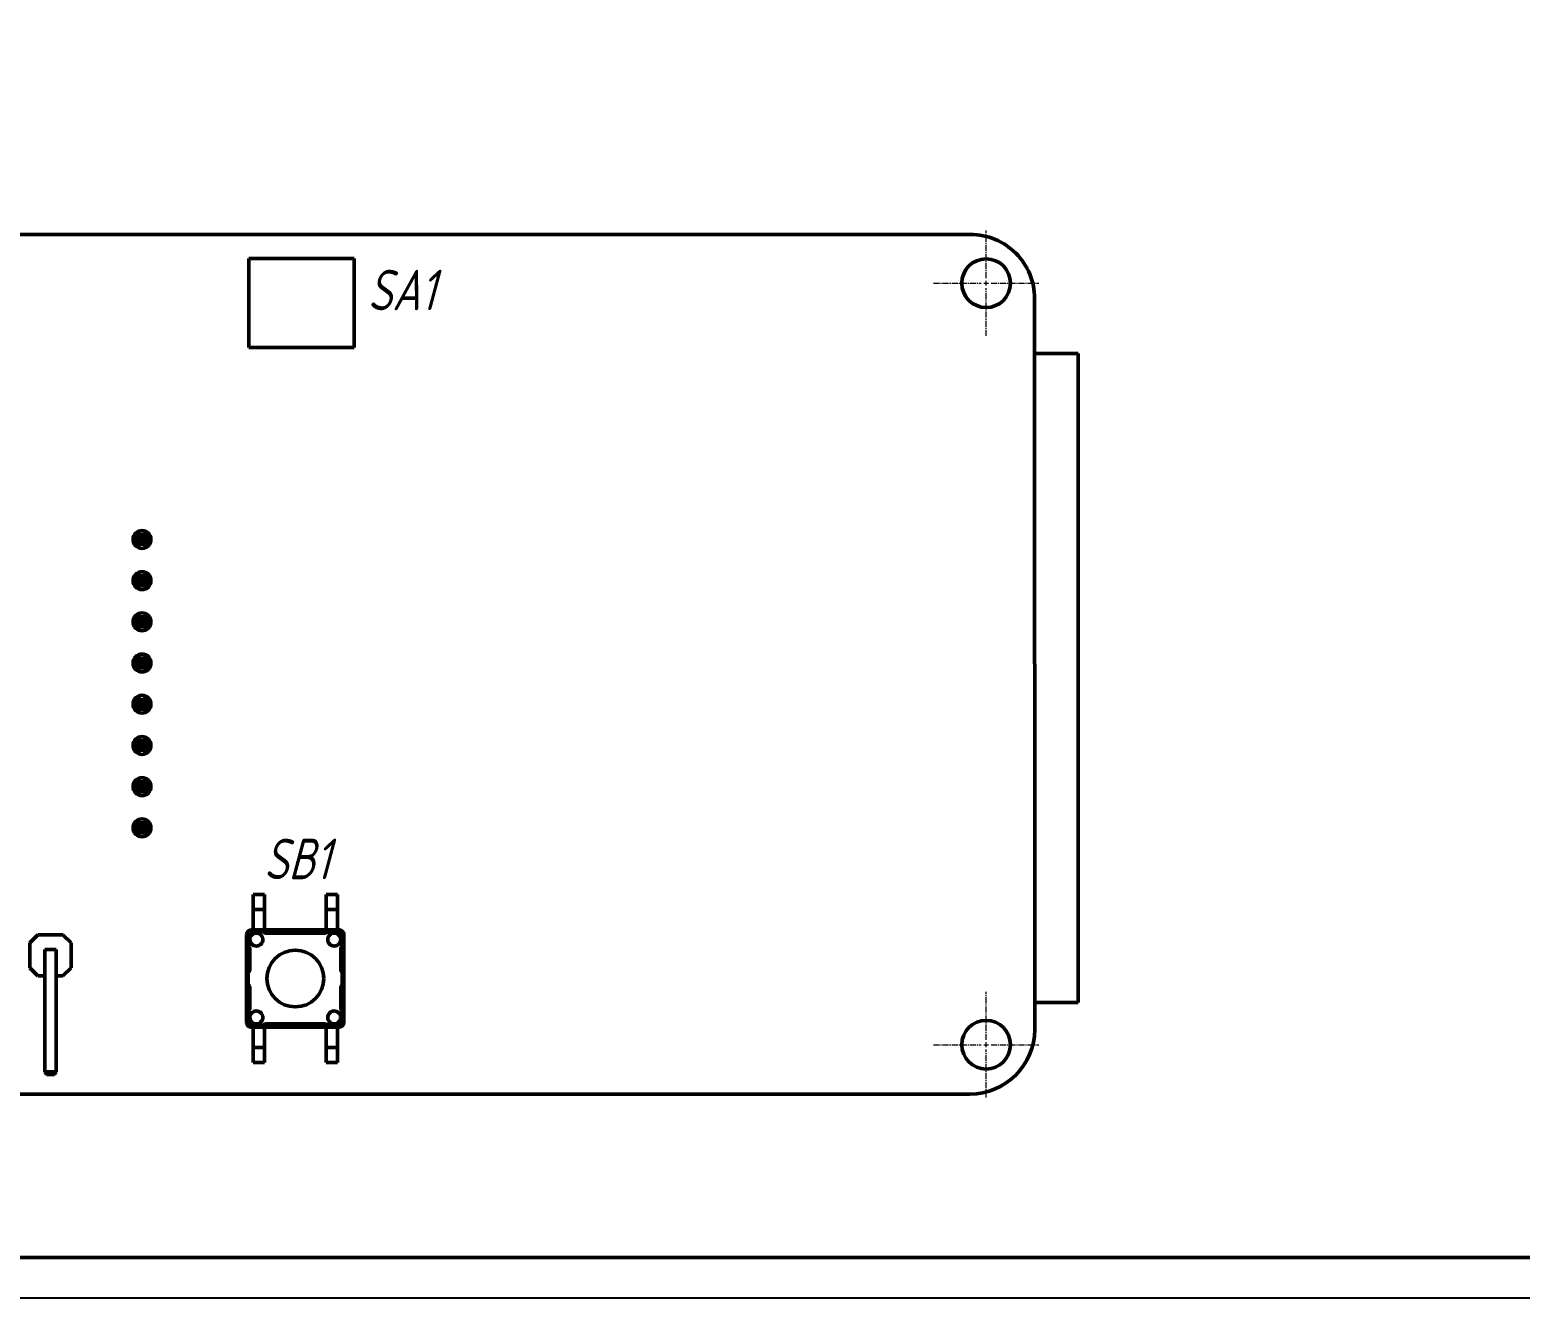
# Model space of a CAD drawing. Header units: millimetres. Extents: x -194 to 1085, y -28 to 392.
# Drawn here: x 695 to 878.8, y -28 to 128.4 of the extents above; entities that cross this region are included whole.
import ezdxf

# ---------------------------------------------------------------- set-up
doc = ezdxf.new("R2010")
doc.units = ezdxf.units.MM
doc.linetypes.add('CENTER2', pattern=[1.125, 0.75, -0.125, 0.125, -0.125])
doc.layers.add('FORM', color=5, linetype='Continuous')
for name, color, linetype, lineweight in [('Format', 7, 'Continuous', 50), ('Tonk', 7, 'Continuous', 15), ('Видимый контур (ГОСТ)', 7, 'Continuous', 50)]:
    doc.layers.add(name, color=color, linetype=linetype, lineweight=lineweight)
doc.styles.get("Standard").update_dxf_attribs({"font": '', "width": 0.8, "oblique": 15})
doc.styles.get('Standard').set_extended_font_data('GOST type B')

# ---------------------------------------------------------------- blocks, each defined once
blk = doc.blocks.new('*U64')
at = {"layer": 'Tonk', "color": 0, "linetype": 'CENTER2', "transparency": 16777216}
for p, q in [((0, 0.6), (0, 6.5)), ((-6.5, 0), (-0.6, 0)), ((0.6, 0), (6.5, 0)), ((0, -6.5), (0, -0.6))]:
    blk.add_line(p, q, dxfattribs=at)
at = {"layer": 'Tonk', "color": 0, "linetype": 'Continuous', "transparency": 16777216}
for p, q in [((-0.3, 0), (0.3, 0)), ((0, -0.3), (0, 0.3))]:
    blk.add_line(p, q, dxfattribs=at)
blk = doc.blocks.new('*U65')
at = {"layer": 'Tonk', "color": 0, "linetype": 'CENTER2', "transparency": 16777216}
for p, q in [((0, 0.6), (0, 6.5)), ((-6.5, 0), (-0.6, 0)), ((0.6, 0), (6.5, 0)), ((0, -6.5), (0, -0.6))]:
    blk.add_line(p, q, dxfattribs=at)
at = {"layer": 'Tonk', "color": 0, "linetype": 'Continuous', "transparency": 16777216}
for p, q in [((-0.3, 0), (0.3, 0)), ((0, -0.3), (0, 0.3))]:
    blk.add_line(p, q, dxfattribs=at)

msp = doc.modelspace()

# ---------------------------------------------------------------- linework, layer by layer
at = {"layer": 'FORM', "color": 0, "ltscale": 0.01}
msp.add_lwpolyline([(490.94835, 391.95589), (1084.94835, 391.95589), (1084.94835, -28.04411), (490.94835, -28.04411)], close=True, dxfattribs=at)
at = {"layer": 'Format', "color": 0, "ltscale": 0.01}
msp.add_lwpolyline([(510.94835, -23.04411), (1079.94835, -23.04411), (1079.94835, 386.95589), (510.94835, 386.95589)], close=True, dxfattribs=at)
at = {"layer": 'Видимый контур (ГОСТ)'}
for p, q in [((810.99385, 103.11298), (655.50936, 103.11448)), ((722.00782, 89.16299), (722.00782, 100.16298)), ((722.00782, 100.16298), (735.00783, 100.16298)), ((735.00783, 100.16298), (735.00783, 89.16299)), ((818.92784, 5.09298), (818.90385, 95.20299)), ((735.00783, 89.16299), (722.00782, 89.16299)), ((818.90566, 88.42088), (824.28544, 88.42088)), ((824.28544, 88.42088), (824.28543, 8.42088)), ((708.12765, 64.81278), (708.12765, 66.21278)), ((708.12765, 66.21278), (708.42765, 66.21278)), ((708.42765, 66.11278), (708.42765, 66.5376)), ((709.22765, 66.53775), (709.22765, 66.11278)), ((709.22765, 66.21278), (709.52765, 66.21278)), ((709.52765, 66.21278), (709.52765, 64.81278)), ((708.42765, 64.81278), (708.12765, 64.81278)), ((708.42765, 64.91278), (708.42765, 66.11278)), ((708.42765, 66.11278), (709.22765, 66.11278)), ((708.82765, 65.71278), (708.42765, 66.11278)), ((708.42765, 64.91278), (708.82765, 65.31278)), ((708.42765, 64.48836), (708.42765, 64.91278)), ((709.22765, 64.91278), (708.42765, 64.91278)), ((709.22765, 66.11278), (708.82765, 65.71278)), ((708.82765, 65.71278), (708.82765, 65.31278)), ((708.82765, 65.31278), (709.22765, 64.91278)), ((709.22765, 66.11278), (709.22765, 64.91278)), ((709.22765, 64.91278), (709.22765, 64.48821)), ((709.52765, 64.81278), (709.22765, 64.81278)), ((708.12765, 59.73278), (708.12765, 61.13278)), ((708.12765, 61.13278), (708.42765, 61.13278)), ((708.42765, 61.03278), (708.42765, 61.4576)), ((708.42765, 59.83278), (708.42765, 61.03278)), ((708.42765, 61.03278), (709.22765, 61.03278)), ((708.82765, 60.63278), (708.42765, 61.03278)), ((709.22765, 61.03278), (708.82765, 60.63278)), ((709.22765, 61.45775), (709.22765, 61.03278)), ((709.22765, 61.13278), (709.52765, 61.13278)), ((709.22765, 61.03278), (709.22765, 59.83278)), ((709.52765, 61.13278), (709.52765, 59.73278)), ((708.42765, 59.73278), (708.12765, 59.73278)), ((708.42765, 59.83278), (708.82765, 60.23278)), ((708.42765, 59.40836), (708.42765, 59.83278)), ((709.22765, 59.83278), (708.42765, 59.83278)), ((708.82765, 60.63278), (708.82765, 60.23278)), ((708.82765, 60.23278), (709.22765, 59.83278)), ((709.22765, 59.83278), (709.22765, 59.40821)), ((709.52765, 59.73278), (709.22765, 59.73278)), ((708.12765, 54.65278), (708.12765, 56.05278)), ((708.12765, 56.05278), (708.42765, 56.05278)), ((708.42765, 55.95278), (708.42765, 56.3776)), ((708.42765, 54.75278), (708.42765, 55.95278)), ((708.42765, 55.95278), (709.22765, 55.95278)), ((708.82765, 55.55278), (708.42765, 55.95278)), ((708.42765, 54.75278), (708.82765, 55.15278)), ((709.22765, 55.95278), (708.82765, 55.55278)), ((708.82765, 55.55278), (708.82765, 55.15278)), ((708.82765, 55.15278), (709.22765, 54.75278)), ((709.22765, 56.37775), (709.22765, 55.95278)), ((709.22765, 56.05278), (709.52765, 56.05278)), ((709.22765, 55.95278), (709.22765, 54.75278)), ((709.52765, 56.05278), (709.52765, 54.65278)), ((708.42765, 54.65278), (708.12765, 54.65278)), ((708.42765, 54.32836), (708.42765, 54.75278)), ((709.22765, 54.75278), (708.42765, 54.75278)), ((709.22765, 54.75278), (709.22765, 54.32821)), ((709.52765, 54.65278), (709.22765, 54.65278)), ((708.12765, 49.57278), (708.12765, 50.97278)), ((708.12765, 50.97278), (708.42765, 50.97278)), ((708.42765, 50.87278), (708.42765, 51.2976)), ((708.42765, 49.67278), (708.42765, 50.87278)), ((708.42765, 50.87278), (709.22765, 50.87278)), ((708.82765, 50.47278), (708.42765, 50.87278)), ((708.42765, 49.67278), (708.82765, 50.07278)), ((708.42765, 49.24836), (708.42765, 49.67278)), ((709.22765, 49.67278), (708.42765, 49.67278)), ((709.22765, 50.87278), (708.82765, 50.47278)), ((708.82765, 50.47278), (708.82765, 50.07278)), ((708.82765, 50.07278), (709.22765, 49.67278)), ((709.22765, 51.29775), (709.22765, 50.87278)), ((709.22765, 50.97278), (709.52765, 50.97278)), ((709.22765, 50.87278), (709.22765, 49.67278)), ((709.22765, 49.67278), (709.22765, 49.24821)), ((709.52765, 50.97278), (709.52765, 49.57278)), ((708.42765, 49.57278), (708.12765, 49.57278)), ((709.52765, 49.57278), (709.22765, 49.57278)), ((708.42765, 45.79278), (708.42765, 46.2176)), ((709.22765, 46.21775), (709.22765, 45.79278)), ((708.12765, 44.49278), (708.12765, 45.89278)), ((708.12765, 45.89278), (708.42765, 45.89278)), ((708.42765, 44.49278), (708.12765, 44.49278)), ((708.42765, 44.59278), (708.42765, 45.79278)), ((708.42765, 45.79278), (709.22765, 45.79278)), ((708.82765, 45.39278), (708.42765, 45.79278)), ((708.42765, 44.59278), (708.82765, 44.99278)), ((708.42765, 44.16836), (708.42765, 44.59278)), ((709.22765, 44.59278), (708.42765, 44.59278)), ((709.22765, 45.79278), (708.82765, 45.39278)), ((708.82765, 45.39278), (708.82765, 44.99278)), ((708.82765, 44.99278), (709.22765, 44.59278)), ((709.22765, 45.89278), (709.52765, 45.89278)), ((709.22765, 45.79278), (709.22765, 44.59278)), ((709.22765, 44.59278), (709.22765, 44.16821)), ((709.52765, 44.49278), (709.22765, 44.49278)), ((709.52765, 45.89278), (709.52765, 44.49278)), ((708.12765, 39.41278), (708.12765, 40.81278)), ((708.12765, 40.81278), (708.42765, 40.81278)), ((708.42765, 40.71278), (708.42765, 41.1376)), ((708.42765, 39.51278), (708.42765, 40.71278)), ((708.42765, 40.71278), (709.22765, 40.71278)), ((708.82765, 40.31278), (708.42765, 40.71278)), ((709.22765, 40.71278), (708.82765, 40.31278)), ((709.22765, 41.13775), (709.22765, 40.71278)), ((709.22765, 40.81278), (709.52765, 40.81278)), ((709.22765, 40.71278), (709.22765, 39.51278)), ((709.52765, 40.81278), (709.52765, 39.41278)), ((708.42765, 39.41278), (708.12765, 39.41278)), ((708.42765, 39.51278), (708.82765, 39.91278)), ((708.42765, 39.08836), (708.42765, 39.51278)), ((709.22765, 39.51278), (708.42765, 39.51278)), ((708.82765, 40.31278), (708.82765, 39.91278)), ((708.82765, 39.91278), (709.22765, 39.51278)), ((709.22765, 39.51278), (709.22765, 39.08821)), ((709.52765, 39.41278), (709.22765, 39.41278)), ((708.12765, 34.33278), (708.12765, 35.73278)), ((708.12765, 35.73278), (708.42765, 35.73278)), ((708.42765, 35.63278), (708.42765, 36.0576)), ((708.42765, 34.43278), (708.42765, 35.63278)), ((708.42765, 35.63278), (709.22765, 35.63278)), ((708.82765, 35.23278), (708.42765, 35.63278)), ((709.22765, 35.63278), (708.82765, 35.23278)), ((708.82765, 35.23278), (708.82765, 34.83278)), ((709.22765, 36.05775), (709.22765, 35.63278)), ((709.22765, 35.73278), (709.52765, 35.73278)), ((709.22765, 35.63278), (709.22765, 34.43278)), ((709.52765, 35.73278), (709.52765, 34.33278)), ((708.42765, 34.33278), (708.12765, 34.33278)), ((708.42765, 34.43278), (708.82765, 34.83278)), ((708.42765, 34.00836), (708.42765, 34.43278)), ((709.22765, 34.43278), (708.42765, 34.43278)), ((708.82765, 34.83278), (709.22765, 34.43278)), ((709.22765, 34.43278), (709.22765, 34.00821)), ((709.52765, 34.33278), (709.22765, 34.33278)), ((708.12765, 29.25278), (708.12765, 30.65278)), ((708.12765, 30.65278), (708.42765, 30.65278)), ((708.42765, 30.55278), (708.42765, 30.9776)), ((708.42765, 29.35278), (708.42765, 30.55278)), ((708.42765, 30.55278), (709.22765, 30.55278)), ((708.82765, 30.15278), (708.42765, 30.55278)), ((708.42765, 29.35278), (708.82765, 29.75278)), ((709.22765, 30.55278), (708.82765, 30.15278)), ((708.82765, 30.15278), (708.82765, 29.75278)), ((708.82765, 29.75278), (709.22765, 29.35278)), ((709.22765, 30.97775), (709.22765, 30.55278)), ((709.22765, 30.65278), (709.52765, 30.65278)), ((709.22765, 30.55278), (709.22765, 29.35278)), ((709.52765, 30.65278), (709.52765, 29.25278)), ((708.42765, 29.25278), (708.12765, 29.25278)), ((708.42765, 28.92836), (708.42765, 29.35278)), ((709.22765, 29.35278), (708.42765, 29.35278)), ((709.22765, 29.35278), (709.22765, 28.92821)), ((709.52765, 29.25278), (709.22765, 29.25278)), ((722.52803, 21.727), (723.92803, 21.727)), ((722.52803, 20.2313), (722.52803, 21.727)), ((722.52803, 19.87311), (722.52803, 20.2313)), ((723.92803, 20.2313), (723.92803, 21.727)), ((723.92803, 19.87311), (723.92803, 20.2313)), ((731.52803, 21.727), (732.92803, 21.727)), ((731.52803, 20.2313), (731.52803, 21.727)), ((731.52803, 19.87311), (731.52803, 20.2313)), ((732.92803, 20.2313), (732.92803, 21.727)), ((732.92803, 19.87311), (732.92803, 20.2313)), ((722.52803, 19.87311), (723.92803, 19.87311)), ((722.52803, 18.67311), (722.52803, 19.87311)), ((722.52803, 18.67311), (722.52803, 17.37311)), ((723.92803, 18.67311), (723.92803, 19.87311)), ((723.92803, 18.67311), (723.92803, 17.37311)), ((731.52803, 19.87311), (732.92803, 19.87311)), ((731.52803, 18.67311), (731.52803, 19.87311)), ((731.52803, 18.67311), (731.52803, 17.37311)), ((732.92803, 18.67311), (732.92803, 19.87311)), ((732.92803, 18.67311), (732.92803, 17.37311)), ((695.98775, 16.77299), (694.98775, 15.77299)), ((699.06775, 16.77299), (695.98775, 16.77299)), ((700.06775, 15.77299), (699.06775, 16.77299)), ((721.72803, 16.77311), (721.72803, 5.97311)), ((733.12803, 17.37311), (722.32803, 17.37311)), ((723.64518, 17.17311), (722.92803, 17.17311)), ((723.86945, 17.03169), (723.7866, 17.11453)), ((731.44518, 16.97311), (724.01087, 16.97311)), ((731.66945, 17.11453), (731.5866, 17.03169)), ((732.52803, 17.17311), (731.81087, 17.17311)), ((733.72803, 5.97311), (733.72803, 16.77311)), ((694.98775, 15.77299), (694.98775, 12.69299)), ((696.82775, 14.93299), (696.82775, 13.53299)), ((698.22775, 14.93299), (696.82775, 14.93299)), ((698.22775, 14.93299), (698.22775, 13.53299)), ((700.06775, 12.69299), (700.06775, 15.77299)), ((721.92803, 16.17311), (721.92803, 15.45596)), ((721.9866, 15.31453), (722.06945, 15.23169)), ((722.12803, 15.09027), (722.12803, 12.45596)), ((733.32803, 12.45596), (733.32803, 15.09027)), ((733.3866, 15.23169), (733.46945, 15.31453)), ((733.52803, 15.45596), (733.52803, 16.17311)), ((696.82775, -0.1206), (696.82775, 13.53299)), ((698.22775, 13.53299), (698.22775, -0.1206)), ((694.98775, 12.69299), (695.98775, 11.69299)), ((695.98775, 11.69299), (696.82775, 11.69299)), ((698.22775, 11.69299), (699.06775, 11.69299)), ((699.06775, 11.69299), (700.06775, 12.69299)), ((721.92803, 12.09027), (721.92803, 10.65596)), ((722.06945, 12.31453), (721.98661, 12.23169)), ((733.46945, 12.23169), (733.38661, 12.31453)), ((733.52803, 10.65596), (733.52803, 12.09027)), ((721.98661, 10.51453), (722.06945, 10.43169)), ((722.12803, 10.29027), (722.12803, 7.65596)), ((733.32803, 7.65596), (733.32803, 10.29027)), ((733.38661, 10.43169), (733.46945, 10.51453)), ((722.06945, 7.51453), (721.98661, 7.43169)), ((733.46945, 7.43169), (733.38661, 7.51453)), ((824.28543, 8.42088), (818.92695, 8.42088)), ((721.92803, 7.29027), (721.92803, 6.57311)), ((722.92803, 5.57311), (723.64518, 5.57311)), ((723.78661, 5.63169), (723.86945, 5.71453)), ((724.01087, 5.77311), (731.44518, 5.77311)), ((731.58661, 5.71453), (731.66945, 5.63169)), ((731.81087, 5.57311), (732.52803, 5.57311)), ((733.52803, 6.57311), (733.52803, 7.29027)), ((722.32803, 5.37311), (733.12803, 5.37311)), ((722.52803, 4.07311), (722.52803, 5.37311)), ((722.52803, 4.07311), (722.52803, 2.87311)), ((723.92803, 4.07311), (723.92803, 5.37311)), ((723.92803, 4.07311), (723.92803, 2.87311)), ((731.52803, 4.07311), (731.52803, 5.37311)), ((731.52803, 4.07311), (731.52803, 2.87311)), ((732.92803, 4.07311), (732.92803, 5.37311)), ((732.92803, 4.07311), (732.92803, 2.87311)), ((722.52803, 2.87311), (722.52803, 2.51492)), ((723.92803, 2.87311), (722.52803, 2.87311)), ((722.52803, 2.51492), (722.52803, 1.01923)), ((723.92803, 2.87311), (723.92803, 2.51492)), ((723.92803, 2.51492), (723.92803, 1.01923)), ((731.52803, 2.87311), (731.52803, 2.51493)), ((732.92803, 2.87311), (731.52803, 2.87311)), ((731.52803, 2.51493), (731.52803, 1.01923)), ((732.92803, 2.87311), (732.92803, 2.51493)), ((732.92803, 2.51493), (732.92803, 1.01923)), ((723.92803, 1.01923), (722.52803, 1.01923)), ((732.92803, 1.01923), (731.52803, 1.01923)), ((698.22775, -0.1206), (696.82775, -0.1206)), ((696.82775, -0.1206), (697.02775, -0.46701)), ((697.02775, -0.46701), (698.02775, -0.46701)), ((698.02775, -0.46701), (698.22775, -0.1206)), ((604.60784, -2.86701), (810.92784, -2.86701))]:
    msp.add_line(p, q, dxfattribs=at)
for centre, radius in [((812.92784, 97.11298), 3), ((708.82784, 65.51298), 1.1), ((708.82784, 60.43298), 1.1), ((708.82784, 55.35298), 1.1), ((708.82784, 50.27298), 1.1), ((708.82784, 45.19298), 1.1), ((708.82784, 40.11298), 1.1), ((708.82784, 35.03298), 1.1), ((708.82784, 29.95298), 1.1), ((727.72803, 11.37311), 3.5), ((812.92784, 3.21298), 3)]:
    msp.add_circle(centre, radius, dxfattribs=at)
for centre, radius, start, end in [((810.99651, 95.20564), 7.90734, 359.9807487, 90.0193066), ((722.32803, 16.77311), 0.6, 90.0000025, 180.0000024), ((722.92803, 16.17311), 1, 90.0000025, 180.0000024), ((723.64518, 16.97311), 0.2, 45.0000025, 90.0000025), ((724.01087, 17.17311), 0.2, 225.0000025, 270.0000025), ((731.44518, 17.17311), 0.2, 270.0000025, 315.0000025), ((731.81087, 16.97311), 0.2, 90.0000025, 135.0000025), ((732.52803, 16.17311), 1, 0.0000024, 90.0000025), ((733.12803, 16.77311), 0.6, 0.0000024, 90.0000025), ((722.12803, 15.45596), 0.2, 180.0000024, 225.0000025), ((721.92803, 15.09027), 0.2, 0.0000024, 45.0000025), ((733.52803, 15.09027), 0.2, 135.0000025, 180.0000024), ((733.32803, 15.45596), 0.2, 315.0000025, 0.0000024), ((722.12803, 12.09027), 0.2, 135.0000025, 180.0000024), ((721.92803, 12.45596), 0.2, 315.0000025, 0.0000024), ((733.52803, 12.45596), 0.2, 180.0000024, 225.0000025), ((733.32803, 12.09027), 0.2, 0.0000024, 45.0000025), ((722.12803, 10.65596), 0.2, 180.0000024, 225.0000025), ((721.92803, 10.29027), 0.2, 0.0000024, 45.0000025), ((733.52803, 10.29027), 0.2, 135.0000025, 180.0000024), ((733.32803, 10.65596), 0.2, 315.0000025, 0.0000024), ((722.12803, 7.29027), 0.2, 135.0000025, 180.0000024), ((721.92803, 7.65596), 0.2, 315.0000025, 0.0000024), ((733.52803, 7.65596), 0.2, 180.0000024, 225.0000025), ((733.32803, 7.29027), 0.2, 0.0000024, 45.0000025), ((722.32803, 5.97311), 0.6, 180.0000024, 270.0000025), ((722.92803, 6.57311), 1, 180.0000024, 270.0000025), ((723.64518, 5.77311), 0.2, 270.0000025, 315.0000025), ((724.01087, 5.57311), 0.2, 90.0000025, 135.0000025), ((731.44518, 5.57311), 0.2, 45.0000025, 90.0000025), ((731.81087, 5.77311), 0.2, 225.0000025, 270.0000025), ((732.52803, 6.57311), 1, 270.0000025, 0.0000024), ((733.12803, 5.97311), 0.6, 270.0000025, 0.0000024), ((810.92486, 5.13608), 8.0031, 270.0213316, 359.6914106)]:
    msp.add_arc(centre, radius, start, end, dxfattribs=at)
for points, knots in [([(723.72803, 16.17311), (723.72803, 16.17913), (723.72796, 16.18514), (723.72541, 16.29794), (723.70165, 16.40316), (723.61414, 16.59818), (723.55124, 16.68599), (723.39627, 16.83017), (723.30632, 16.88576), (723.11012, 16.95913), (723.00575, 16.97619), (722.79633, 16.96913), (722.69332, 16.94505), (722.50241, 16.85856), (722.41637, 16.79696), (722.27149, 16.64257), (722.2147, 16.55072), (722.14482, 16.36166), (722.12803, 16.26776), (722.12803, 16.17311), (722.12803, 16.06631), (722.14941, 15.96059), (722.23248, 15.76366), (722.29338, 15.67445), (722.44505, 15.52682), (722.53371, 15.46921), (722.72821, 15.39142), (722.83216, 15.372), (723.04168, 15.37432), (723.14521, 15.39606), (723.33802, 15.47821), (723.42544, 15.53784), (723.57378, 15.68892), (723.63264, 15.77947), (723.70902, 15.97261), (723.72803, 16.07244), (723.72803, 16.17311)], [0.1260753395, 0.1260753395, 0.1260753395, 0.1260753395, 0.1269782468, 0.1269782468, 0.1429990754, 0.1429990754, 0.1590408299, 0.1590408299, 0.1747502035, 0.1747502035, 0.1904626138, 0.1904626138, 0.2061800757, 0.2061800757, 0.2219014038, 0.2219014038, 0.2379385797, 0.2379385797, 0.2521357855, 0.2521357855, 0.2521357855, 0.2681558394, 0.2681558394, 0.2841959784, 0.2841959784, 0.2999052112, 0.2999052112, 0.3156173563, 0.3156173563, 0.331334557, 0.331334557, 0.3470557499, 0.3470557499, 0.3630944645, 0.3630944645, 0.378211125, 0.378211125, 0.378211125, 0.378211125]), ([(733.32803, 16.17311), (733.32803, 16.17834), (733.32798, 16.18356), (733.32578, 16.29571), (733.30226, 16.40113), (733.21558, 16.59561), (733.15363, 16.68287), (733.00022, 16.82733), (732.91059, 16.88348), (732.71478, 16.95803), (732.61048, 16.97572), (732.40099, 16.96988), (732.29781, 16.94641), (732.10639, 16.86101), (732.02, 16.79992), (731.87428, 16.64643), (731.81698, 16.55499), (731.74541, 16.3649), (731.72803, 16.2694), (731.72803, 16.17311), (731.72803, 16.06618), (731.74947, 15.96032), (731.83232, 15.76419), (731.89254, 15.67573), (732.04309, 15.52828), (732.13159, 15.47039), (732.3259, 15.39201), (732.42983, 15.37228), (732.6394, 15.374), (732.74301, 15.39545), (732.93607, 15.47707), (733.02365, 15.53645), (733.17236, 15.68706), (733.23144, 15.77735), (733.3087, 15.97096), (733.32803, 16.0716), (733.32803, 16.17311)], [0.1260736334, 0.1260736334, 0.1260736334, 0.1260736334, 0.1268577478, 0.1268577478, 0.14289927, 0.14289927, 0.1587953753, 0.1587953753, 0.1745079526, 0.1745079526, 0.1902246725, 0.1902246725, 0.205944652, 0.205944652, 0.2216654142, 0.2216654142, 0.2376910976, 0.2376910976, 0.2521338562, 0.2521338562, 0.2521338562, 0.2681742311, 0.2681742311, 0.2840702428, 0.2840702428, 0.2997826134, 0.2997826134, 0.3154991182, 0.3154991182, 0.3312189896, 0.3312189896, 0.3469398588, 0.3469398588, 0.362966106, 0.362966106, 0.3782074896, 0.3782074896, 0.3782074896, 0.3782074896]), ([(723.72803, 6.57311), (723.72803, 6.57913), (723.72796, 6.58514), (723.72541, 6.69794), (723.70165, 6.80316), (723.61414, 6.99818), (723.55124, 7.08599), (723.39627, 7.23017), (723.30632, 7.28576), (723.11012, 7.35913), (723.00575, 7.37619), (722.79633, 7.36913), (722.69332, 7.34505), (722.50241, 7.25856), (722.41637, 7.19696), (722.27149, 7.04257), (722.2147, 6.95072), (722.14482, 6.76166), (722.12803, 6.66776), (722.12803, 6.57311), (722.12803, 6.46631), (722.14941, 6.36059), (722.23248, 6.16366), (722.29338, 6.07445), (722.44505, 5.92682), (722.53371, 5.86921), (722.72821, 5.79142), (722.83216, 5.772), (723.04168, 5.77432), (723.14521, 5.79606), (723.33802, 5.87821), (723.42544, 5.93784), (723.57378, 6.08892), (723.63264, 6.17947), (723.70902, 6.37261), (723.72803, 6.47244), (723.72803, 6.57311)], [0.1260753395, 0.1260753395, 0.1260753395, 0.1260753395, 0.1269782468, 0.1269782468, 0.1429990754, 0.1429990754, 0.1590408299, 0.1590408299, 0.1747502035, 0.1747502035, 0.1904626138, 0.1904626138, 0.2061800757, 0.2061800757, 0.2219014038, 0.2219014038, 0.2379385797, 0.2379385797, 0.2521357855, 0.2521357855, 0.2521357855, 0.2681558394, 0.2681558394, 0.2841959784, 0.2841959784, 0.2999052112, 0.2999052112, 0.3156173563, 0.3156173563, 0.331334557, 0.331334557, 0.3470557499, 0.3470557499, 0.3630944645, 0.3630944645, 0.378211125, 0.378211125, 0.378211125, 0.378211125]), ([(733.32803, 6.57311), (733.32803, 6.57913), (733.32796, 6.58514), (733.32541, 6.69794), (733.30165, 6.80316), (733.21414, 6.99818), (733.15124, 7.08599), (732.99627, 7.23017), (732.90632, 7.28576), (732.71012, 7.35913), (732.60575, 7.37619), (732.39633, 7.36913), (732.29332, 7.34505), (732.10241, 7.25856), (732.01637, 7.19696), (731.87149, 7.04257), (731.8147, 6.95072), (731.74482, 6.76166), (731.72803, 6.66776), (731.72803, 6.57311), (731.72803, 6.46631), (731.74941, 6.36059), (731.83248, 6.16366), (731.89338, 6.07446), (732.04505, 5.92682), (732.13371, 5.86921), (732.32821, 5.79142), (732.43216, 5.772), (732.64168, 5.77432), (732.74521, 5.79606), (732.93802, 5.87821), (733.02544, 5.93784), (733.17378, 6.08893), (733.23264, 6.17947), (733.30902, 6.37261), (733.32803, 6.47244), (733.32803, 6.57311)], [0.1260753395, 0.1260753395, 0.1260753395, 0.1260753395, 0.1269782468, 0.1269782468, 0.1429990754, 0.1429990754, 0.1590408299, 0.1590408299, 0.1747502035, 0.1747502035, 0.1904626138, 0.1904626138, 0.2061800757, 0.2061800757, 0.2219014038, 0.2219014038, 0.2379385797, 0.2379385797, 0.2521357855, 0.2521357855, 0.2521357855, 0.2681558394, 0.2681558394, 0.2841959784, 0.2841959784, 0.2999052112, 0.2999052112, 0.3156173563, 0.3156173563, 0.331334557, 0.331334557, 0.3470557499, 0.3470557499, 0.3630944645, 0.3630944645, 0.378211125, 0.378211125, 0.378211125, 0.378211125])]:
    msp.add_open_spline(points, degree=3, knots=knots, dxfattribs=at)

# ---------------------------------------------------------------- block references
at = {"layer": 'Tonk', "linetype": 'CENTER2'}
for name, p in [('*U64', (812.92784, 97.11298)), ('*U65', (812.92784, 3.21298))]:
    msp.add_blockref(name, p, dxfattribs=at)

# ---------------------------------------------------------------- texts
at = {"layer": 'Tonk', "char_height": 5, "attachment_point": 1}
for s, insert in [('SA1', (736.65, 98.77133)), ('SB1', (723.84935, 28.623))]:
    msp.add_mtext_dynamic_manual_height_columns(s, width=12.8256962, gutter_width=40, heights=[0], dxfattribs=dict(at, insert=insert))

doc.saveas('drawing.dxf')
